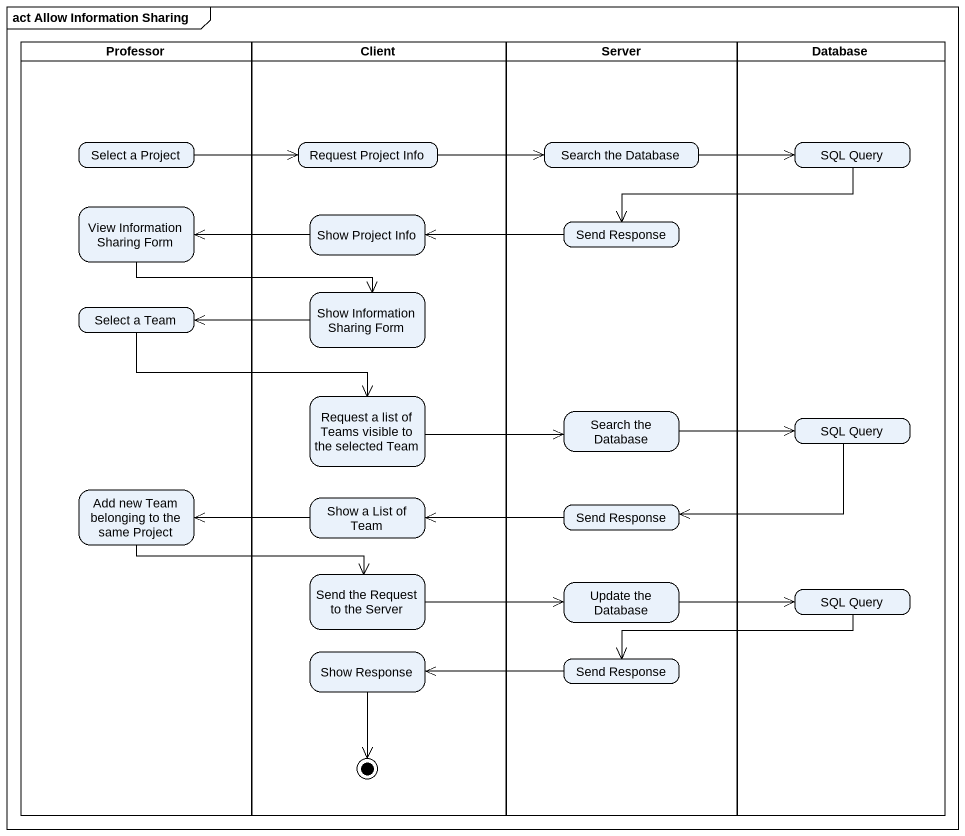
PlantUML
@startuml
mainframe act Allow Information Sharing
hide empty description
state Professor <<partition>> {
  state "Select a Project" as Select_a_Project
  state "View Information Sharing Form" as View_Information_Sharing
  state "Select a Team" as Select_a_Team
  state "Add new Team belonging to the same Project" as Add_new_Team_belonging_to
}
state Client <<partition>> {
  state "Request Project Info" as Request_Project_Info
  state "Show Project Info" as Show_Project_Info
  state "Show Information Sharing Form" as Show_Information_Sharing
  state "Request a list of Teams visible to the selected Team" as Request_a_list_of_Teams
  state "Show a List of Team" as Show_a_List_of_Team
  state "Send the Request to the Server" as Send_the_Request_to_the
  state "Show Response" as Show_Response
  Show_Response --> [*]
}
state Server <<partition>> {
  state "Search the Database" as Search_the_Database
  state "Send Response" as Send_Response
  state "Search the Database" as Search_the_Database_2
  state "Send Response" as Send_Response_2
  state "Update the Database" as Update_the_Database
  state "Send Response" as Send_Response_3
}
state "Database" as Database_ <<partition>> {
  state "SQL Query" as SQL_Query
  state "SQL Query" as SQL_Query_2
  state "SQL Query" as SQL_Query_3
}
Select_a_Project -right-> Request_Project_Info
Request_Project_Info -right-> Search_the_Database
Search_the_Database -right-> SQL_Query
SQL_Query -left-> Send_Response
View_Information_Sharing -right-> Show_Information_Sharing
Show_Project_Info -left-> View_Information_Sharing
Send_Response -left-> Show_Project_Info
Show_Information_Sharing -left-> Select_a_Team
Select_a_Team -right-> Request_a_list_of_Teams
Request_a_list_of_Teams -right-> Search_the_Database_2
Search_the_Database_2 -right-> SQL_Query_2
SQL_Query_2 -left-> Send_Response_2
Add_new_Team_belonging_to -right-> Send_the_Request_to_the
Show_a_List_of_Team -left-> Add_new_Team_belonging_to
Send_Response_2 -left-> Show_a_List_of_Team
Send_the_Request_to_the -right-> Update_the_Database
Update_the_Database -right-> SQL_Query_3
SQL_Query_3 -left-> Send_Response_3
Send_Response_3 -left-> Show_Response
@enduml
